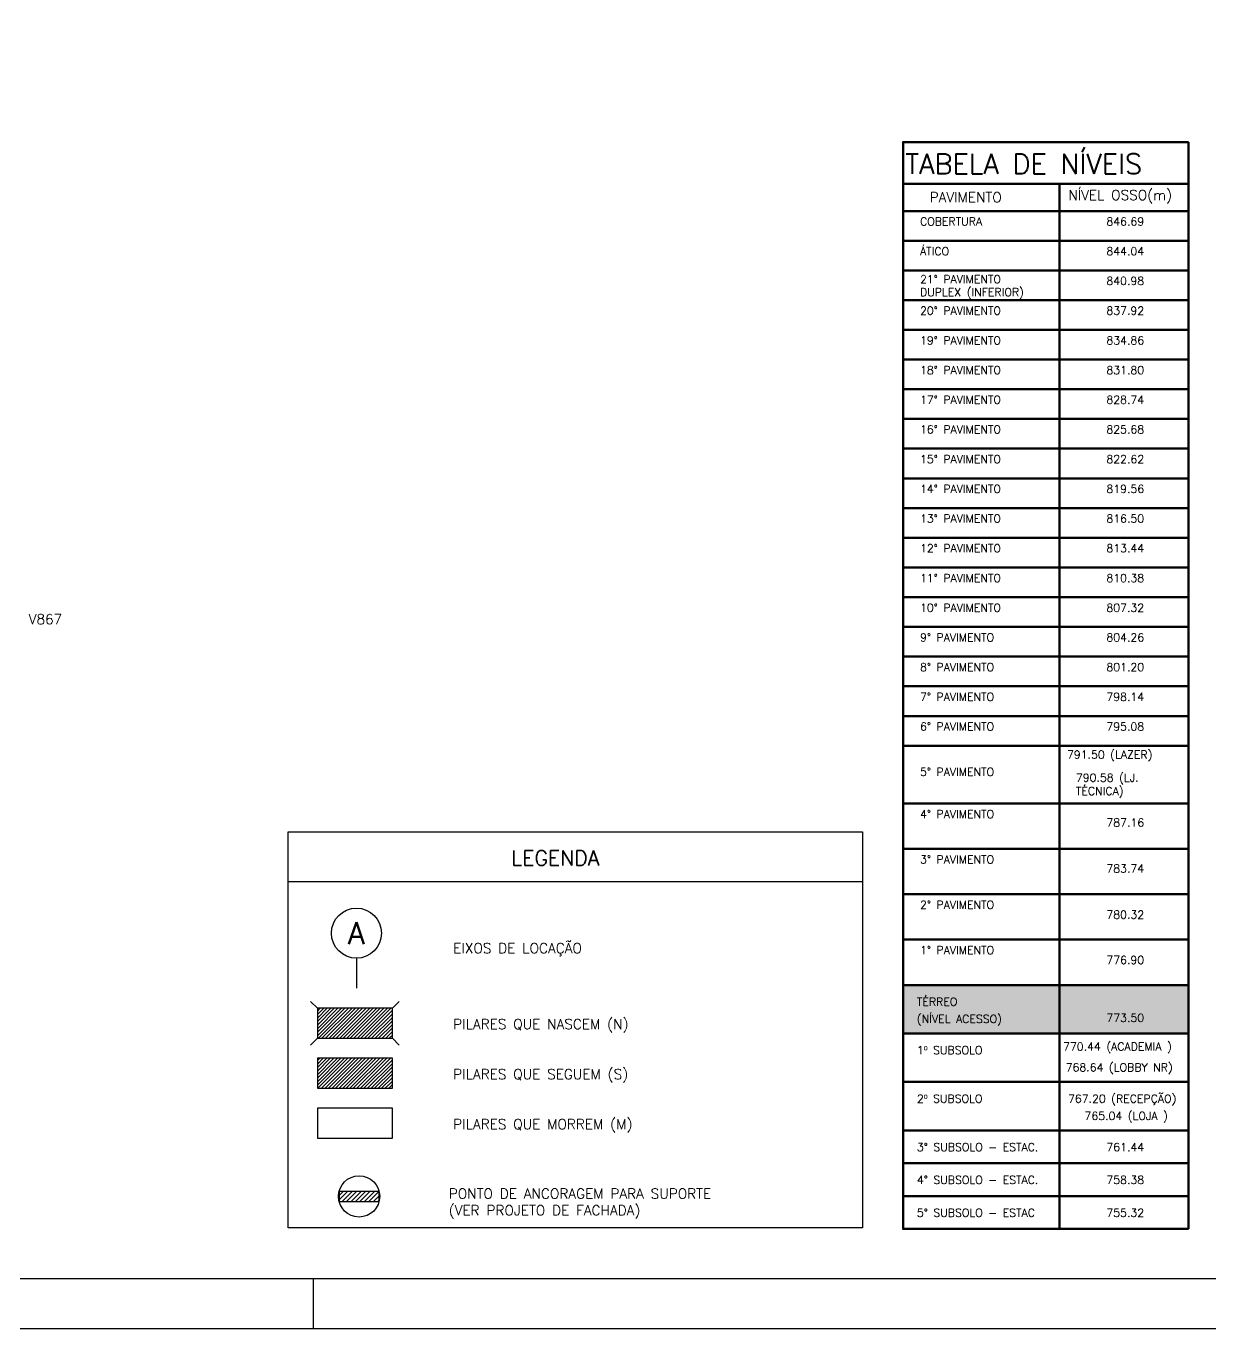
# Model space of a CAD drawing. Extents: x -5173 to 5397, y -2411 to 2089.
# Drawn here: x 3260 to 4443, y -2411 to -1109 of the extents above; entities that cross this region are included whole.
import ezdxf
from ezdxf.enums import TextEntityAlignment as Align

# ---------------------------------------------------------------- set-up
doc = ezdxf.new("R2010")
doc.units = 0
doc.header["$LTSCALE"] = 50
doc.header["$MEASUREMENT"] = 0
doc.layers.get('0').update_dxf_attribs({"linetype": 'CONTINUOUS'})
for name, color, linetype in [('6', 6, 'CONTINUOUS'), ('F-ARM', 6, 'CONTINUOUS'), ('F-AUX', 2, 'CONTINUOUS'), ('F-AUX-RED', 1, 'CONTINUOUS'), ('F-DET_LINHA', 1, 'CONTINUOUS'), ('F-DET_TEXTO', 3, 'CONTINUOUS'), ('F-MARGEM', 1, 'CONTINUOUS'), ('F-PILARES', 170, 'CONTINUOUS'), ('F-PILARES-HACH', 174, 'CONTINUOUS'), ('F-TEXTO', 6, 'CONTINUOUS'), ('F-TEXTO-YELLOW', 2, 'CONTINUOUS')]:
    doc.layers.add(name, color=color, linetype=linetype)
doc.layers.add('ARQ-ANO-TXT', color=2, linetype='CONTINUOUS', lineweight=9)
doc.layers.add('ARQ-DET', color=1, linetype='CONTINUOUS', lineweight=9)
doc.styles.add('8718-AE-BARR-FORM-R09$0$ROMANS', font='simplex.shx', dxfattribs={"oblique": 20})
doc.styles.add('MCP', font='simplex.shx')
doc.styles.add('ROMANS', font='simplex.shx')
doc.styles.get("Standard").update_dxf_attribs({"font": 'simplex.shx'})
pattern_1 = [(45, (9112.7056, -1326.1758), (-1.767767, 1.767767), [])]

# ---------------------------------------------------------------- blocks, each defined once
blk = doc.blocks.new('A$C037E4E7A')
h = blk.add_hatch(color=253)
h.dxf.hatch_style = 1
h.paths.add_polyline_path([(285.3, 243.7), (0, 243.7), (0, 195.3), (285.3, 195.3)])
at = {"layer": 'ARQ-DET', "lineweight": 50}
for p, q in [((285.3, 1086), (285.3, 0)), ((156.2, 1044.3), (156.2, 0)), ((0, 1017.2), (285.3, 1017.2)), ((0, 987.5), (285.3, 987.5)), ((0, 957.8), (285.3, 957.8)), ((0, 928.1), (285.3, 928.1)), ((0, 898.4), (285.3, 898.4)), ((0, 868.8), (285.3, 868.8)), ((0, 839.1), (285.3, 839.1)), ((0, 809.4), (285.3, 809.4)), ((0, 779.7), (285.3, 779.7)), ((0, 750), (285.3, 750)), ((0, 720.3), (285.3, 720.3)), ((0, 690.6), (285.3, 690.6)), ((0, 660.9), (285.3, 660.9)), ((0, 631.3), (285.3, 631.3)), ((0, 601.6), (285.3, 601.6)), ((0, 571.9), (285.3, 571.9)), ((0, 542.2), (285.3, 542.2)), ((0, 512.5), (285.3, 512.5)), ((0, 482.8), (285.3, 482.8)), ((0, 425), (285.3, 425)), ((0, 379.7), (285.3, 379.7)), ((0, 334.4), (285.3, 334.4)), ((0, 289.1), (285.3, 289.1)), ((0, 243.7), (285.3, 243.7)), ((0, 195.3), (285.3, 195.3)), ((0, 146.9), (285.3, 146.9)), ((0, 98.4), (285.3, 98.4)), ((0, 65.6), (285.3, 65.6)), ((0, 32.8), (285.3, 32.8)), ((0, 0), (285.3, 0))]:
    blk.add_line(p, q, dxfattribs=at)
at = {"layer": 'ARQ-DET', "lineweight": 70}
blk.add_line((0, 1044.3), (285.3, 1044.3), dxfattribs=at)
at = {"layer": 'ARQ-DET', "lineweight": 50}
blk.add_lwpolyline([(285.3, 0), (0, 0), (0, 1086), (285.3, 1086)], dxfattribs=at)
at = {"layer": 'ARQ-ANO-TXT', "color": 4, "lineweight": 20, "insert": (2.2, 1074.2), "char_height": 20, "width": 545.423, "attachment_point": 1, "style": 'ROMANS'}
blk.add_mtext('TABELA DE NÍVEIS ', dxfattribs=at)
at = {"layer": 'ARQ-ANO-TXT', "color": 4, "char_height": 10, "attachment_point": 1, "style": 'ROMANS'}
for s, insert, width in [('PAVIMENTO', (26.6, 1035.9), 124.262), ('NÍVEL OSSO(m)', (165.1, 1038.1), 127.869)]:
    blk.add_mtext(s, dxfattribs=dict(at, insert=insert, width=width))
at = {"layer": 'F-AUX', "char_height": 8, "attachment_point": 1, "style": 'ROMANS'}
for s, insert, width in [('COBERTURA', (16.9, 1010.7), 88.586), ('846.69', (203.2, 1010.7), 44.093), ('ÁTICO', (16.9, 981), 43.291), ('844.04', (203.2, 981), 44.093), ('21° PAVIMENTO', (16.9, 953), 110.633), ('840.98', (203.2, 951.3), 44.093), ('DUPLEX (INFERIOR)', (16.9, 940.1), 139.329), ('20° PAVIMENTO', (16.9, 921.6), 110.633), ('837.92', (203.2, 921.6), 44.093), ('19° PAVIMENTO', (16.9, 891.9), 110.633), ('834.86', (203.2, 891.9), 44.093), ('18° PAVIMENTO', (16.9, 862.2), 110.633), ('831.80', (203.2, 862.2), 44.093), ('17° PAVIMENTO', (16.9, 832.6), 110.633), ('828.74', (203.2, 832.6), 44.093), ('16° PAVIMENTO', (16.9, 802.9), 110.633), ('825.68', (203.2, 802.9), 44.093), ('15° PAVIMENTO', (16.9, 773.2), 110.633), ('822.62', (203.2, 773.2), 44.093), ('14° PAVIMENTO', (16.9, 743.5), 110.633), ('819.56', (203.2, 743.5), 44.093), ('13° PAVIMENTO', (16.9, 713.8), 110.633), ('816.50', (203.2, 713.8), 44.093), ('12° PAVIMENTO', (16.9, 684.1), 110.633), ('813.44', (203.2, 684.1), 44.093), ('11° PAVIMENTO', (16.9, 654.4), 110.633), ('810.38', (203.2, 654.4), 44.093), ('10° PAVIMENTO', (16.9, 624.7), 110.633), ('807.32', (203.2, 624.7), 44.093), ('9° PAVIMENTO', (16.9, 595.1), 102.616), ('804.26', (203.2, 595.1), 44.093), ('8° PAVIMENTO', (16.9, 565.4), 102.616), ('801.20', (203.2, 565.4), 44.093), ('7° PAVIMENTO', (16.9, 535.7), 102.616), ('798.14', (203.2, 535.7), 44.093), ('6° PAVIMENTO', (16.9, 506), 102.616), ('795.08', (203.2, 506), 44.093), ('791.50 (LAZER)', (163.8, 477.9), 196.167), ('5° PAVIMENTO', (16.9, 460.7), 102.616), ('790.58 (LJ. TÉCNICA)', (172.7, 454.9), 92.185), ('4° PAVIMENTO', (16.9, 418.5), 102.616), ('787.16', (203.2, 410), 44.093), ('3° PAVIMENTO', (16.9, 373.2), 102.616), ('783.74', (203.2, 364.1), 44.093), ('2° PAVIMENTO', (16.9, 327.9), 102.616), ('780.32', (203.2, 318), 44.093), ('1° PAVIMENTO', (16.9, 282.6), 102.616), ('776.90 ', (203.2, 272.7), 48.101), ('TÉRREO ', (13.8, 231), 62.932), ('(NÍVEL ACESSO)', (13.8, 213.8), 114.24), ('773.50', (203.2, 214.9), 44.093), ('1º SUBSOLO', (13.8, 182.6), 85.781), ('770.44 (ACADEMIA )', (159.9, 186.2), 177.647), ('768.64 (LOBBY NR)', (162.5, 165.4), 129.473), ('2º SUBSOLO', (13.8, 134.1), 85.781), ('767.20 (RECEPÇÃO)', (164.8, 134.1), 137.089), ('765.04 (LOJA )', (181.3, 116.9), 97.405), ('3° SUBSOLO - ESTAC.', (13.8, 85.7), 151.92), ('761.44', (203.2, 85.7), 44.093), ('4° SUBSOLO - ESTAC.', (13.8, 52.9), 151.92), ('758.38', (203.2, 52.9), 44.093), ('5° SUBSOLO - ESTAC', (13.8, 20.1), 147.911), ('755.32', (203.2, 20.1), 44.093)]:
    blk.add_mtext(s, dxfattribs=dict(at, insert=insert, width=width))
blk = doc.blocks.new('A0-5L_900')
at = {"layer": 'F-MARGEM', "color": 2}
blk.add_line((174.4, 1), (174.4, 0), dxfattribs=at)
blk.add_lwpolyline([(0, 0), (0, 90), (211.4, 90), (211.4, 0)], close=True, dxfattribs=at)
at = {"layer": 'F-MARGEM', "color": 7}
blk.add_lwpolyline([(2.5, 89), (210.4, 89), (210.4, 1), (2.5, 1)], close=True, dxfattribs=at)
blk = doc.blocks.new('PONTO ANCORAGEM_EST')
at = {"layer": 'F-ARM'}
h = blk.add_hatch(dxfattribs=at)
h.set_pattern_fill('ANSI31', color=2, scale=0.5)
h.set_pattern_definition([(45, (0, 0), (-1.122532, 1.122532), [])])
h.paths.add_polyline_path([(-1159.55, 5937.09), (-1179.55, 5937.09), (-1179.55, 5932.09), (-1159.55, 5932.09)])
at = {"layer": 'F-ARM', "color": 3, "elevation": 0}
blk.add_lwpolyline([(-1179.55, 5932.09), (-1159.55, 5932.09), (-1159.55, 5937.09), (-1179.55, 5937.09)], close=True, dxfattribs=at)
at = {"layer": 'F-ARM', "color": 3}
blk.add_circle((-1169.55, 5934.59, 0), 10.31, dxfattribs=at)

msp = doc.modelspace()

# ---------------------------------------------------------------- hatches: boundary and pattern name
at = {"layer": 'F-PILARES-HACH'}
h = msp.add_hatch(dxfattribs=at)
h.set_pattern_fill('ANSI31', color=256, scale=20, style=0)
h.set_pattern_definition(pattern_1)
h.paths.add_polyline_path([(3550.926, -2090.965), (3550.926, -2120.965), (3625.926, -2120.965), (3625.926, -2090.965)])
h = msp.add_hatch(dxfattribs=at)
h.set_pattern_fill('ANSI31', color=256, scale=20, style=0)
h.set_pattern_definition(pattern_1)
h.paths.add_polyline_path([(3550.926, -2140.965), (3550.926, -2170.965), (3625.926, -2170.965), (3625.926, -2140.965)])

# ---------------------------------------------------------------- linework, layer by layer
at = {"layer": '6'}
for p, q in [((3550.926, -2090.965), (3544.056, -2084.094)), ((3625.926, -2090.965), (3632.797, -2084.094)), ((3550.926, -2120.965), (3544.056, -2127.835)), ((3625.926, -2120.965), (3632.797, -2127.835))]:
    msp.add_line(p, q, dxfattribs=at)
at = {"layer": 'F-DET_LINHA', "color": 1}
msp.add_line((4095.6, -1964.698), (3521.706, -1964.698), dxfattribs=at)
at = {"layer": 'F-DET_LINHA', "color": 12}
msp.add_line((3589.926, -2040.965), (3589.926, -2070.965), dxfattribs=at)
at = {"layer": 'F-DET_LINHA', "color": 1}
msp.add_lwpolyline([(3521.706, -1914.698), (4095.6, -1914.698), (4095.6, -2310.591), (3521.706, -2310.591)], close=True, dxfattribs=at)
at = {"layer": 'F-DET_LINHA', "color": 2, "linetype": 'Continuous'}
msp.add_circle((3589.926, -2015.965), 25, dxfattribs=at)
at = {"layer": 'F-PILARES'}
for points in [[(3550.926, -2120.965), (3625.926, -2120.965), (3625.926, -2090.965), (3550.926, -2090.965)], [(3550.926, -2170.965), (3625.926, -2170.965), (3625.926, -2140.965), (3550.926, -2140.965)], [(3550.926, -2220.965), (3625.926, -2220.965), (3625.926, -2190.965), (3550.926, -2190.965)]]:
    msp.add_lwpolyline(points, close=True, dxfattribs=at)

# ---------------------------------------------------------------- block references
at = {"layer": 'F-ARM', "xscale": 2, "yscale": 2, "zscale": 2}
msp.add_blockref('PONTO ANCORAGEM_EST', (5931.747, -14148.236, 0), dxfattribs=at)
at = {"layer": 'F-AUX-RED'}
msp.add_blockref('A$C037E4E7A', (4136.278, -2311.477), dxfattribs=at)
msp.add_blockref('A$C037E4E7A', (4136.278, -2311.477), dxfattribs=at)
at = {"layer": 'F-MARGEM', "linetype": 'Continuous', "xscale": 50, "yscale": 50, "zscale": 50}
msp.add_blockref('A0-5L_900', (-5173.424, -2411.477), dxfattribs=at)

# ---------------------------------------------------------------- texts
at = {"layer": 'F-DET_TEXTO', "color": 4, "style": '8718-AE-BARR-FORM-R09$0$ROMANS'}
msp.add_text('LEGENDA', height=15, dxfattribs=at).set_placement((3744.717, -1948.382))
at = {"layer": 'F-DET_TEXTO', "color": 6, "style": 'ROMANS'}
msp.add_text('A', height=21.875, dxfattribs=at).set_placement((3589.926, -2015.965), align=Align.MIDDLE_CENTER)
at = {"layer": 'F-DET_TEXTO', "color": 3, "style": 'ROMANS'}
msp.add_text('EIXOS DE LOCAÇÃO', height=10, dxfattribs=at).set_placement((3686.706, -2030.965), align=Align.MIDDLE_LEFT)
at = {"layer": 'F-TEXTO', "color": 3, "style": 'MCP'}
for s, p in [('PILARES QUE NASCEM (N)', (3686.706, -2111.85)), ('PILARES QUE SEGUEM (S)', (3686.706, -2161.85)), ('PILARES QUE MORREM (M)', (3686.706, -2211.85))]:
    msp.add_text(s, height=10, dxfattribs=at).set_placement(p)
at = {"layer": 'F-TEXTO', "color": 3}
for s, p in [('PONTO DE ANCORAGEM PARA SUPORTE', (3682.201, -2276.244)), ('(VER PROJETO DE FACHADA)', (3682.201, -2292.912))]:
    msp.add_text(s, height=10, dxfattribs=at).set_placement(p, align=Align.MIDDLE_LEFT)
at = {"layer": 'F-TEXTO-YELLOW', "linetype": 'Continuous', "style": 'MCP'}
msp.add_text('V867', height=10, dxfattribs=at).set_placement((3262.517, -1707.23))

doc.saveas('drawing.dxf')
